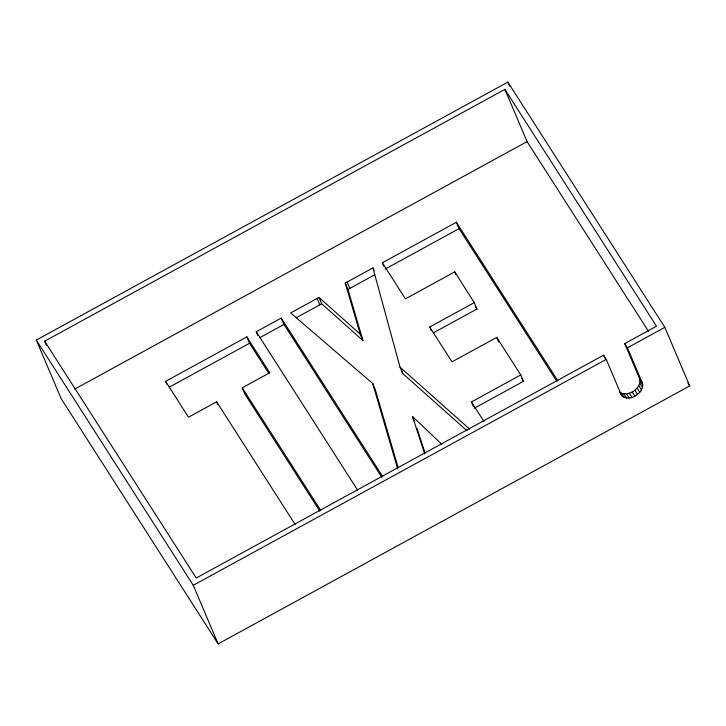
<?xml version="1.0" encoding="UTF-8"?>
<svg xmlns="http://www.w3.org/2000/svg" width="726" height="726" viewBox="0 0 726 726"><rect width="100%" height="100%" fill="white"/><g stroke="black" fill="none" stroke-linecap="round" stroke-linejoin="round"><path stroke-width="1.09" d="M619.705 392.194C627.845 397.594 641.748 388.646 639.733 378.954L624.732 343.607L656.495 326.219L504.897 89.38L44.631 341.175L46.373 345.277M44.631 341.175L196.229 578.014L603.551 355.195L606.237 359.388L621.238 394.735C627.963 403.538 644.86 393.229 642.419 383.147L627.418 347.799L624.732 343.607M36.3 340.077L507.864 82.102L664.825 327.326L689.7 385.923L218.136 643.898L61.175 398.674L36.3 340.077L193.261 585.301L218.136 643.898M74.751 389.063L527.067 141.615L504.897 89.38M166.735 384.081L165.573 381.35L246.831 336.9L269.773 372.756L242.239 387.82L244.943 394.191L319.794 511.131M257.784 335.394L256.242 331.755L281.252 318.07L382.666 476.501M318.995 297.424L321.7 303.795L362.964 340.585L360.259 334.214L318.995 297.424L290.663 312.924L372.665 383.473L375.369 389.844L398.184 467.671M360.259 334.214L345.24 283.067L372.937 267.912L374.099 270.644M383.891 266.397L382.348 262.758L456.373 222.265L557.786 380.696M169.267 387.176L249.535 343.271L246.831 336.9M259.908 337.599L283.957 324.44L281.252 318.07M296.308 317.679L321.7 303.795M362.964 340.585L347.945 289.438L374.643 274.827M385.052 269.128L459.077 228.636L456.373 222.265M295.137 524.471L216.629 401.823L188.524 417.205L165.573 381.35M433.395 332.844L476.955 309.013L474.25 302.642L454.766 271.86L405.444 298.849L382.348 262.758M431.244 330.657L429.701 327.018L474.25 302.642M474.142 408.311L523.464 381.322L520.76 374.952L496.711 337.39L451.999 361.847L429.701 327.018M473.361 406.487L471.437 401.941L520.76 374.952M193.261 585.301L606.237 359.388M627.418 347.799L664.825 327.326M372.937 267.912L400.035 367.175L469.486 429.002M400.035 367.175L402.739 373.545L467.108 430.845M424.755 453.913L412.441 416.443L441.753 444.194M687.867 383.065L689.7 385.923M527.067 141.615L648.717 331.655M639.733 378.954L642.419 383.147M640.16 381.005L642.846 385.197M639.833 383.31L642.519 387.502M638.78 385.715L641.466 389.907M637.074 388.056L639.76 392.249M634.823 390.171L637.51 394.363M632.183 391.913L634.869 396.106M629.342 393.165L632.028 397.358M626.484 393.846L629.17 398.039M623.806 393.909L626.493 398.102M621.492 393.347L624.178 397.539M619.632 392.212L622.391 396.387M459.077 228.636L556.824 381.341M521.658 378.509L523.464 381.322M471.437 401.941L483.988 421.543M283.957 324.44L381.704 477.145M256.242 331.755L357.655 490.186M249.535 343.271L268.856 373.463M242.239 387.82L320.747 510.46M475.185 306.209L476.955 309.013M507.864 82.102L509.607 86.212M603.551 355.195L604.876 358.308M496.711 337.39L498.644 341.937M454.766 271.86L455.928 274.591M412.441 416.443L414.755 421.906M347.119 282.033L349.823 288.404M345.24 283.067L347.945 289.438M317.108 298.45L319.812 304.82M216.629 401.823L217.791 404.554M416.905 428.168L425 452.788M372.665 383.473L397.694 468.869M401.551 369.189L402.739 373.545"/></g></svg>
